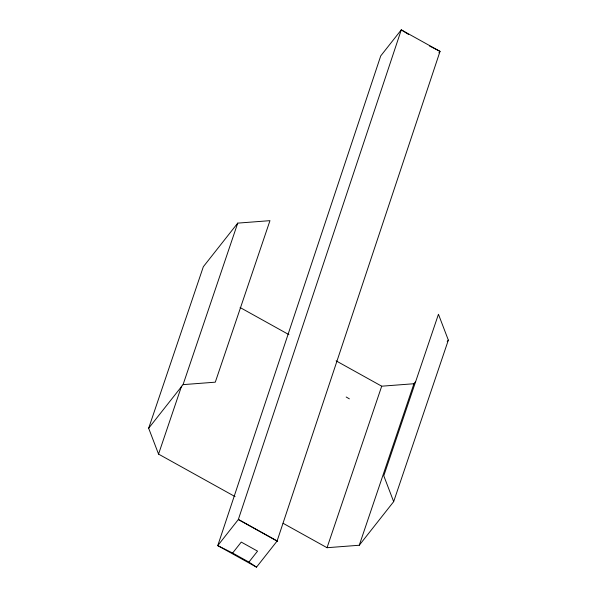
<?xml version="1.0" encoding="UTF-8"?>
<svg xmlns="http://www.w3.org/2000/svg" width="597" height="597" viewBox="0 0 597 597"><rect width="100%" height="100%" fill="white"/><g stroke="black" fill="none" stroke-linecap="round" stroke-linejoin="round"><path stroke-width="0.9" d="M256.516 567.15L248.912 562.09L232.621 553.038L217.763 545.621L238.315 519.569L401.281 29.85L440.034 51.379L277.068 541.098L256.516 567.15L217.763 545.621L380.729 55.902L401.281 29.85L408.482 34.395M148.66 428.236L203.331 266.725L237.733 223.121L269.963 220.659L215.293 382.177L183.063 384.632L148.66 428.236L158.548 454.101L235.061 496.607M158.548 454.101L181.555 386.14M183.063 384.632L237.733 223.121M283.082 523.285L327.037 547.71L381.707 386.192L413.937 383.737L415.661 381.558M327.037 547.71L359.267 545.248L413.937 383.737M393.669 501.644L448.34 340.133L438.452 314.268L383.781 475.787L393.669 501.644L359.267 545.248M438.899 52.82L440.034 51.379L429.489 45.984M232.621 553.038L241.263 542.091L257.553 551.143L248.912 562.09M447.198 341.581L448.34 340.133M240.076 307.507L288.918 334.641M336.126 360.864L381.707 386.192M238.904 519.688L277.657 541.218M238.315 519.569L277.068 541.098M346.185 397.005L349.364 398.848"/></g></svg>
